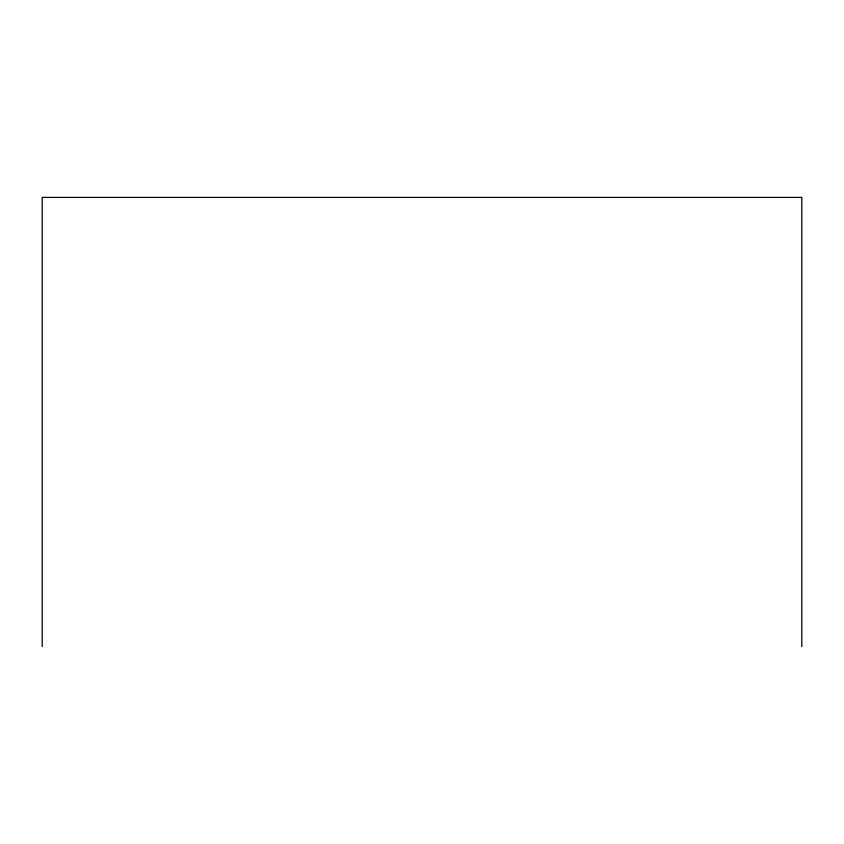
<?xml version="1.0" encoding="UTF-8"?>
<svg xmlns="http://www.w3.org/2000/svg" width="844" height="844" viewBox="0 0 844 844"><rect width="100%" height="100%" fill="white"/><g stroke="black" fill="none" stroke-linecap="round" stroke-linejoin="round"><path stroke-width="1.27" d="M801.8 646.599L801.8 197.401L42.2 197.401L42.2 646.599"/></g></svg>
